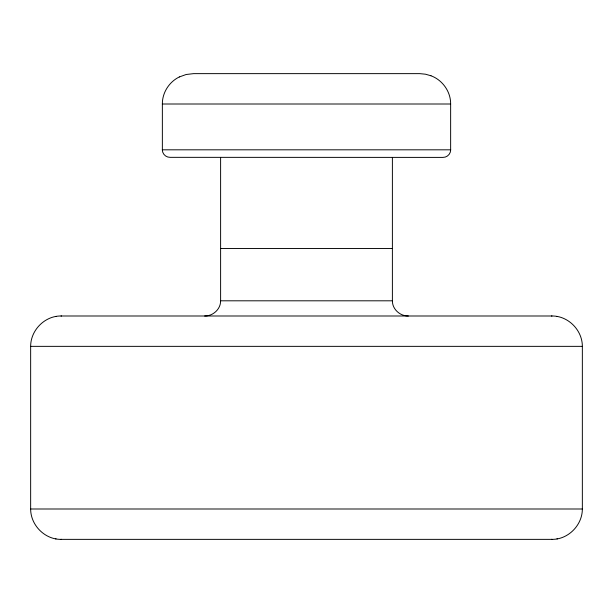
<?xml version="1.0" encoding="UTF-8"?>
<svg xmlns="http://www.w3.org/2000/svg" width="613" height="613" viewBox="0 0 613 613"><rect width="100%" height="100%" fill="white"/><g stroke="black" fill="none" stroke-linecap="round" stroke-linejoin="round"><path stroke-width="0.92" d="M430.97 75.767C442.479 79.996 450.8 91.689 450.639 104.003L450.639 149.817L162.361 149.817L162.361 104.003C162.238 92.701 169.196 81.828 179.348 76.947M220.611 157.403L220.611 300.807C220.764 309.205 212.864 316.208 204.65 315.994M179.348 76.947L186.137 74.502L193.578 73.637L419.759 73.637L425.483 74.204L430.97 75.767M61.545 315.994C45.101 315.503 30.627 329.993 30.65 346.353L30.65 508.997C30.627 525.364 45.101 539.854 61.545 539.363M551.455 539.363C567.899 539.854 582.373 525.364 582.35 508.997L582.35 346.353C582.373 329.993 567.899 315.503 551.455 315.994M162.361 104.003L450.639 104.003M220.611 248.503L392.389 248.503M220.611 300.807L392.389 300.807C392.236 309.205 400.136 316.208 408.35 315.994M61.009 315.994L551.991 315.994M55.584 316.5L56.036 316.5M556.964 316.5L557.416 316.5M30.742 346.353L582.258 346.353M30.742 508.997L582.258 508.997M55.584 538.858L56.036 538.858M556.964 538.858L557.416 538.858M61.009 539.363L551.991 539.363M392.389 157.403L392.389 300.807M162.299 149.817A7.685 7.685 0 0 0 170.13 157.342L442.877 157.403A7.685 7.685 0 0 0 450.708 149.817"/></g></svg>
